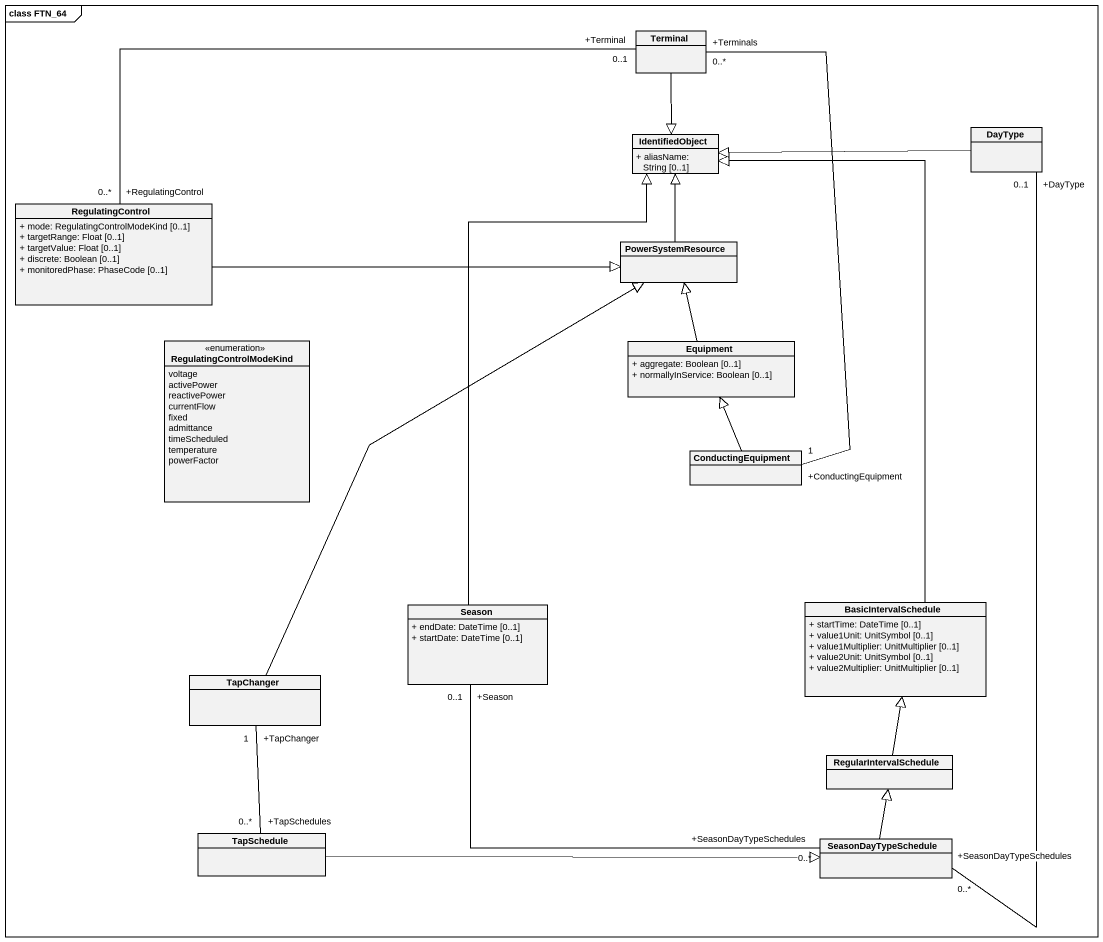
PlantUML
@startuml
mainframe class FTN_64
hide circle
hide empty members
skinparam classAttributeIconSize 0
class Terminal
class IdentifiedObject {
  + aliasName: String [0..1]
}
class DayType
class RegulatingControl {
  + mode: RegulatingControlModeKind [0..1]
  + targetRange: Float [0..1]
  + targetValue: Float [0..1]
  + discrete: Boolean [0..1]
  + monitoredPhase: PhaseCode [0..1]
}
class PowerSystemResource
enum RegulatingControlModeKind {
  voltage
  activePower
  reactivePower
  currentFlow
  fixed
  admittance
  timeScheduled
  temperature
  powerFactor
}
class Equipment {
  + aggregate: Boolean [0..1]
  + normallyInService: Boolean [0..1]
}
class ConductingEquipment
class Season {
  + endDate: DateTime [0..1]
  + startDate: DateTime [0..1]
}
class BasicIntervalSchedule {
  + startTime: DateTime [0..1]
  + value1Unit: UnitSymbol [0..1]
  + value1Multiplier: UnitMultiplier [0..1]
  + value2Unit: UnitSymbol [0..1]
  + value2Multiplier: UnitMultiplier [0..1]
}
class TapChanger
class RegularIntervalSchedule
class TapSchedule
class SeasonDayTypeSchedule
Terminal --|> IdentifiedObject
Terminal "+Terminal\n0..1" -left- "+RegulatingControl\n0..*" RegulatingControl
Terminal "+Terminals\n0..*" -- "+ConductingEquipment\n1" ConductingEquipment
DayType -left-|> IdentifiedObject
DayType "+DayType\n0..1" -- "+SeasonDayTypeSchedules\n0..*" SeasonDayTypeSchedule
RegulatingControl -right-|> PowerSystemResource
PowerSystemResource -up-|> IdentifiedObject
Equipment -up-|> PowerSystemResource
ConductingEquipment -up-|> Equipment
Season -up-|> IdentifiedObject
Season "+Season\n0..1" -right- "+SeasonDayTypeSchedules\n0..*" SeasonDayTypeSchedule
BasicIntervalSchedule -up-|> IdentifiedObject
TapChanger -up-|> PowerSystemResource
RegularIntervalSchedule -up-|> BasicIntervalSchedule
TapSchedule "+TapSchedules\n0..*" -up- "+TapChanger\n1" TapChanger
TapSchedule -right-|> SeasonDayTypeSchedule
SeasonDayTypeSchedule -up-|> RegularIntervalSchedule
@enduml
